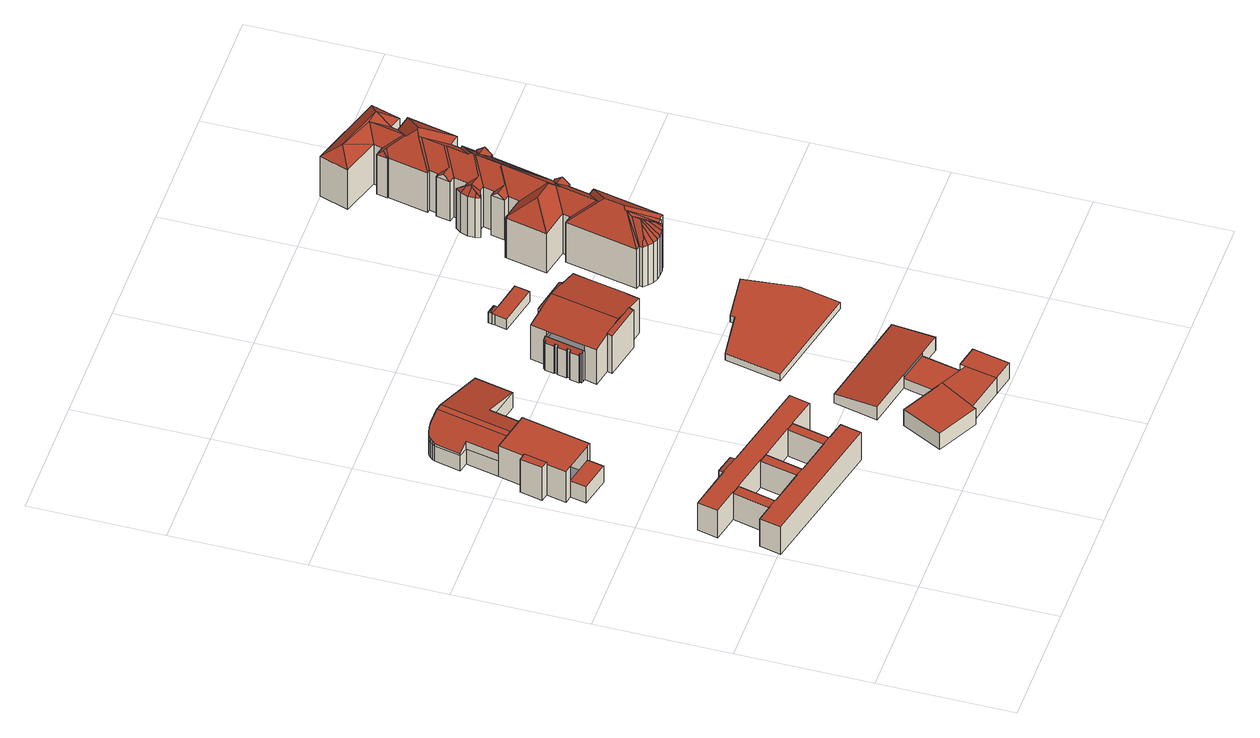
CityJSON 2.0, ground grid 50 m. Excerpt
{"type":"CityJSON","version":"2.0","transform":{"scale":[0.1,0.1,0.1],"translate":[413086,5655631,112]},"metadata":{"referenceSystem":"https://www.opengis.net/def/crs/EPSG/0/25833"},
"CityObjects":{
"building1":{"type":"Building","attributes":{"name":"Berufliches Schulzentrum für Agrarwirtschaft und Ernährung Dresden","Gemeindeschluessel":14612000,"Geometrietyp2DReferenz":"3000","function":"31001_3021","roofType":"9999"},"children":["building1-1","building1-2","building1-3","building1-4","building1-5","building1-6"]},
"building1-1":{"type":"BuildingPart","attributes":{"Dachtyp_tdc":"tdcPolyFlatRoof","Dachneigung":0,"QualitaetDacherkennung":85,"Geometrietyp2DReferenz":"3000","measuredHeight":11.97,"roofType":"1000"},"parents":["building1"],"geometry":[{"type":"MultiSurface","lod":"2","boundaries":[[[0,1,2,3]],[[1,4,5,2]],[[6,7,8,9]],[[7,6,4,1,0]],[[3,2,5,9,8]]],"semantics":{"surfaces":[{"type":"WallSurface"},{"type":"RoofSurface"},{"type":"GroundSurface"}],"values":[0,0,0,1,2]}}]},
"building1-2":{"type":"BuildingPart","attributes":{"Dachtyp_tdc":"tdcPolyFlatRoof","Dachneigung":0,"QualitaetDacherkennung":83,"Geometrietyp2DReferenz":"3000","measuredHeight":11.98,"roofType":"1000"},"parents":["building1"],"geometry":[{"type":"MultiSurface","lod":"2","boundaries":[[[10,11,12,13]],[[14,15,16,17]],[[15,14,11,10]],[[13,12,17,16]]],"semantics":{"surfaces":[{"type":"WallSurface"},{"type":"RoofSurface"},{"type":"GroundSurface"}],"values":[0,0,1,2]}}]},
"building1-3":{"type":"BuildingPart","attributes":{"Dachtyp_tdc":"tdcPolyFlatRoof","Dachneigung":0,"QualitaetDacherkennung":73,"Geometrietyp2DReferenz":"3000","measuredHeight":12.49,"roofType":"1000"},"parents":["building1"],"geometry":[{"type":"MultiSurface","lod":"2","boundaries":[[[18,19,20,21]],[[19,22,20]],[[23,24,25]],[[23,26,2,24]],[[26,27,0,3,2]],[[28,29,30,8,7]],[[29,31,13,30]],[[31,10,13]],[[32,33,34,16,15]],[[33,35,36,34]],[[35,37,38,36]],[[37,39,40,38]],[[39,41,40]],[[42,43,44]],[[42,45,46,43]],[[45,18,21,46]],[[45,42,39,37,35,33,32,31,29,28,27,26,23,19,18]],[[21,20,24,2,3,8,30,13,16,34,36,38,40,43,46]]],"semantics":{"surfaces":[{"type":"WallSurface"},{"type":"RoofSurface"},{"type":"GroundSurface"}],"values":[0,0,0,0,0,0,0,0,0,0,0,0,0,0,0,0,1,2]}}]},
"building1-4":{"type":"BuildingPart","attributes":{"Dachtyp_tdc":"tdcPolyFlatRoof","Dachneigung":0,"QualitaetDacherkennung":74,"Geometrietyp2DReferenz":"3000","measuredHeight":12.44,"roofType":"1000"},"parents":["building1"],"geometry":[{"type":"MultiSurface","lod":"2","boundaries":[[[47,48,49,12,11]],[[48,50,9,49]],[[50,6,9]],[[51,5,4]],[[51,52,53,5]],[[52,54,53]],[[55,56,57]],[[55,58,59,56]],[[58,60,61,59]],[[60,62,63,61]],[[62,64,65,63]],[[64,66,17,65]],[[66,14,17]],[[64,62,60,58,55,52,51,50,48,47,66]],[[12,49,9,5,53,56,59,61,63,65,17]]],"semantics":{"surfaces":[{"type":"WallSurface"},{"type":"RoofSurface"},{"type":"GroundSurface"}],"values":[0,0,0,0,0,0,0,0,0,0,0,0,0,1,2]}}]},
"building1-5":{"type":"BuildingPart","attributes":{"Dachtyp_tdc":"tdcPolyFlatRoof","Dachneigung":0,"QualitaetDacherkennung":86,"Geometrietyp2DReferenz":"3000","measuredHeight":11.95,"roofType":"1000"},"parents":["building1"],"geometry":[{"type":"MultiSurface","lod":"2","boundaries":[[[22,57,56,20]],[[54,25,24,53]],[[54,57,22,25]],[[24,20,56,53]]],"semantics":{"surfaces":[{"type":"WallSurface"},{"type":"RoofSurface"},{"type":"GroundSurface"}],"values":[0,0,1,2]}}]},
"building1-6":{"type":"BuildingPart","attributes":{"Dachtyp_tdc":"tdcPolyFlatRoof","Dachneigung":5.64,"QualitaetDacherkennung":64,"Geometrietyp2DReferenz":"3000","measuredHeight":12.17,"roofType":"2100"},"parents":["building1"],"geometry":[{"type":"MultiSurface","lod":"2","boundaries":[[[67,44,43,68]],[[41,69,70,40]],[[69,67,68,70]],[[69,41,44,67]],[[68,43,40,70]]],"semantics":{"surfaces":[{"type":"WallSurface"},{"type":"RoofSurface"},{"type":"GroundSurface"}],"values":[0,0,0,1,2]}}]},
"building2":{"type":"Building","attributes":{"name":"St. Joseph-Stift","Gemeindeschluessel":14612000,"Geometrietyp2DReferenz":"3000","function":"31001_3051","roofType":"9999"},"children":["building2-1","building2-2","building2-3"]},
"building2-1":{"type":"BuildingPart","attributes":{"Dachtyp_tdc":"tdcPolyFlatRoof","Dachneigung":0,"QualitaetDacherkennung":61,"Geometrietyp2DReferenz":"3000","measuredHeight":13.95,"roofType":"1000"},"parents":["building2"],"geometry":[{"type":"MultiSurface","lod":"2","boundaries":[[[71,72,73,74,75]],[[72,76,77,73]],[[78,79,80,81]],[[79,82,83,80]],[[82,84,85,83]],[[84,86,87,85]],[[88,74,73,77,81,80,83,85,87]],[[86,89,90,88,87]],[[86,84,82,79,78,76,72,71,89]]],"semantics":{"surfaces":[{"type":"WallSurface"},{"type":"GroundSurface"},{"type":"RoofSurface"}],"values":[0,0,0,0,0,0,1,0,2]}}]},
"building2-2":{"type":"BuildingPart","attributes":{"Dachtyp_tdc":"tdcPolyFlatRoof","Dachneigung":0,"QualitaetDacherkennung":59,"Geometrietyp2DReferenz":"3000","measuredHeight":7.51,"roofType":"1000"},"parents":["building2"],"geometry":[{"type":"MultiSurface","lod":"2","boundaries":[[[90,91,92,88]],[[91,93,94,92]],[[93,75,74,94]],[[75,93,91,90]],[[88,92,94,74]]],"semantics":{"surfaces":[{"type":"WallSurface"},{"type":"RoofSurface"},{"type":"GroundSurface"}],"values":[0,0,0,1,2]}}]},
"building2-3":{"type":"BuildingPart","attributes":{"Dachtyp_tdc":"tdcPolyFlatRoof","Dachneigung":0,"QualitaetDacherkennung":30,"Geometrietyp2DReferenz":"3000","measuredHeight":15.01,"roofType":"1000"},"parents":["building2"],"geometry":[{"type":"MultiSurface","lod":"2","boundaries":[[[95,96,97,77,76]],[[96,98,99,97]],[[98,100,79,80,99]],[[100,98,96,95]],[[77,97,99,80,81]]],"semantics":{"surfaces":[{"type":"WallSurface"},{"type":"RoofSurface"},{"type":"GroundSurface"}],"values":[0,0,0,1,2]}}]},
"building3":{"type":"Building","attributes":{"name":"Berufsfachschule für Gesundheits- und Krankenpflege,St. Joseph-Stift","Dachtyp_tdc":"tdcFreeFormRoof","Gemeindeschluessel":14612000,"Dachneigung":16.31,"QualitaetDacherkennung":14,"Geometrietyp2DReferenz":"3000","measuredHeight":13.89,"function":"31001_3021","roofType":"5000"},"geometry":[{"type":"Solid","lod":"2","boundaries":[[[[101,102,103,104,105]],[[105,104,106,107,108]],[[108,107,109,110]],[[110,109,111,112]],[[112,111,113,114]],[[114,113,115,116]],[[116,115,117,118]],[[118,117,119,120]],[[120,119,121,122]],[[122,121,123,124]],[[124,123,125,126]],[[126,125,127,128,129]],[[130,131,102,101]],[[132,131,130]],[[133,134,135,136,137,138,139,140,141,142,143,144,85,145,83]],[[110,112,134,133]],[[112,114,135,134]],[[114,116,136,135]],[[116,118,137,136]],[[118,120,138,137]],[[120,122,139,138]],[[122,124,140,139]],[[124,126,141,140]],[[126,129,142,141]],[[129,132,143,142]],[[132,130,144,143]],[[130,101,85,144]],[[101,105,145,85]],[[105,108,83,145]],[[108,110,133,83]],[[132,129,128,103,102,131]],[[125,123,121,119,117,115,113,111,109,107,106,127]],[[128,127,106,104,103]]]],"semantics":{"surfaces":[{"type":"WallSurface"},{"type":"GroundSurface"},{"type":"RoofSurface"}],"values":[[0,0,0,0,0,0,0,0,0,0,0,0,0,0,1,0,0,0,0,0,0,0,0,0,0,0,0,0,0,0,2,2,2]]}}]},
"building4":{"type":"Building","attributes":{"Gemeindeschluessel":14612000,"Geometrietyp2DReferenz":"3000","function":"31001_9998","roofType":"9999"},"children":["building4-1","building4-2","building4-3","building4-4","building4-5"]},
"building4-1":{"type":"BuildingPart","attributes":{"Dachtyp_tdc":"tdcPolyFlatRoof","Dachneigung":0,"QualitaetDacherkennung":83,"Geometrietyp2DReferenz":"3000","measuredHeight":7.29,"roofType":"1000"},"parents":["building4"],"geometry":[{"type":"MultiSurface","lod":"2","boundaries":[[[146,147,148,149]],[[147,150,151,148]],[[150,152,153,154,151]],[[155,146,149,156]],[[155,157,152,150,147,146]],[[149,148,151,154,158,156]]],"semantics":{"surfaces":[{"type":"WallSurface"},{"type":"RoofSurface"},{"type":"GroundSurface"}],"values":[0,0,0,0,1,2]}}]},
"building4-2":{"type":"BuildingPart","attributes":{"Dachtyp_tdc":"tdcPolyFlatRoof","Dachneigung":0,"QualitaetDacherkennung":63,"Geometrietyp2DReferenz":"3000","measuredHeight":4.46,"roofType":"1000"},"parents":["building4"],"geometry":[{"type":"MultiSurface","lod":"2","boundaries":[[[153,159,160,154]],[[161,162,163,164]],[[162,161,159,153,165,166]],[[167,158,154,160,164,163]]],"semantics":{"surfaces":[{"type":"WallSurface"},{"type":"RoofSurface"},{"type":"GroundSurface"}],"values":[0,0,1,2]}}]},
"building4-3":{"type":"BuildingPart","attributes":{"Dachtyp_tdc":"tdcPolyFlatRoof","Dachneigung":6.2,"QualitaetDacherkennung":85,"Geometrietyp2DReferenz":"3000","measuredHeight":6.01,"roofType":"2100"},"parents":["building4"],"geometry":[{"type":"MultiSurface","lod":"2","boundaries":[[[168,160,159]],[[168,169,170,160]],[[169,171,172,170]],[[171,173,174,172]],[[173,175,176,174]],[[175,177,164,176]],[[177,161,164]],[[175,173,171,169,168,177]],[[160,170,172,174,176,164]]],"semantics":{"surfaces":[{"type":"WallSurface"},{"type":"RoofSurface"},{"type":"GroundSurface"}],"values":[0,0,0,0,0,0,0,1,2]}}]},
"building4-4":{"type":"BuildingPart","attributes":{"Dachtyp_tdc":"tdcPolyFlatRoof","Dachneigung":0,"QualitaetDacherkennung":85,"Geometrietyp2DReferenz":"3000","measuredHeight":7.35,"roofType":"1000"},"parents":["building4"],"geometry":[{"type":"MultiSurface","lod":"2","boundaries":[[[155,156,178,179]],[[157,155,179,180]],[[167,178,156,158]]],"semantics":{"surfaces":[{"type":"WallSurface"},{"type":"RoofSurface"},{"type":"GroundSurface"}],"values":[0,1,2]}}]},
"building4-5":{"type":"BuildingPart","attributes":{"Dachtyp_tdc":"tdcPolyFlatRoof","Dachneigung":0,"QualitaetDacherkennung":83,"Geometrietyp2DReferenz":"3000","measuredHeight":7.27,"roofType":"1000"},"parents":["building4"],"geometry":[{"type":"MultiSurface","lod":"2","boundaries":[[[181,182,183,163,162]],[[182,184,185,183]],[[184,179,178,185]],[[179,184,182,181,180]],[[163,183,185,178,167]]],"semantics":{"surfaces":[{"type":"WallSurface"},{"type":"RoofSurface"},{"type":"GroundSurface"}],"values":[0,0,0,1,2]}}]},
"building5":{"type":"Building","attributes":{"name":"St. Joseph-Stift","Gemeindeschluessel":14612000,"Geometrietyp2DReferenz":"3000","function":"31001_3051","roofType":"9999"},"children":["building5-1","building5-2","building5-3","building5-4","building5-5"]},
"building5-1":{"type":"BuildingPart","attributes":{"Dachtyp_tdc":"tdcFreeFormRoof","Dachneigung":51.73,"QualitaetDacherkennung":20,"Geometrietyp2DReferenz":"3000","measuredHeight":14.14,"roofType":"5000"},"parents":["building5"],"geometry":[{"type":"MultiSurface","lod":"2","boundaries":[[[186,187,188,189]],[[187,190,191,188]],[[190,192,193,191]],[[192,194,195,193]],[[194,196,197,195]],[[196,198,199,197]],[[198,200,201,199]],[[200,202,203,201]],[[202,204,205,203]],[[204,206,207,205]],[[206,208,209,207]],[[208,210,211,209]],[[210,212,213,211]],[[212,214,213]],[[215,216,217,218]],[[216,219,220,217]],[[219,221,222,220]],[[221,186,189,222]],[[216,215,214,212,210]],[[210,208,206,204,202,200,198,196,194,192,190,187,186,221,219,216]],[[189,188,191,193,195,197,199,201,203,205,207,209,211,213,218,217,220,222]]],"semantics":{"surfaces":[{"type":"WallSurface"},{"type":"RoofSurface"},{"type":"GroundSurface"}],"values":[0,0,0,0,0,0,0,0,0,0,0,0,0,0,0,0,0,0,1,1,2]}}]},
"building5-2":{"type":"BuildingPart","attributes":{"Dachtyp_tdc":"tdcPolyFlatRoof","Dachneigung":15.04,"QualitaetDacherkennung":47,"Geometrietyp2DReferenz":"3000","measuredHeight":17.51,"roofType":"2100"},"parents":["building5"],"geometry":[{"type":"MultiSurface","lod":"2","boundaries":[[[223,224,225]],[[223,226,227,224]],[[226,228,229,227]],[[228,230,231,232,229]],[[228,226,223,233,234,235,230]],[[232,236,224,227,229]]],"semantics":{"surfaces":[{"type":"WallSurface"},{"type":"RoofSurface"},{"type":"GroundSurface"}],"values":[0,0,0,0,1,2]}}]},
"building5-3":{"type":"BuildingPart","attributes":{"Dachtyp_tdc":"tdcGableRoof","Dachneigung":10,"QualitaetDacherkennung":48,"Geometrietyp2DReferenz":"3000","measuredHeight":18.33,"roofType":"3100"},"parents":["building5"],"geometry":[{"type":"MultiSurface","lod":"2","boundaries":[[[237,238,218,239]],[[238,215,218]],[[240,213,214]],[[240,241,242,213]],[[241,243,244,242]],[[245,246,247,248]],[[246,249,250,247]],[[249,251,250]],[[252,253,254]],[[252,255,256,253]],[[255,225,224,256]],[[231,237,239,232]],[[257,233,225,255,252,249,246,245,258,259]],[[259,260,243,241,240,238,237,231,235,257]],[[239,218,213,242,244,261,248,247,250,253,256,224,236,232]]],"semantics":{"surfaces":[{"type":"WallSurface"},{"type":"RoofSurface"},{"type":"GroundSurface"}],"values":[0,0,0,0,0,0,0,0,0,0,0,0,1,1,2]}}]},
"building5-4":{"type":"BuildingPart","attributes":{"Dachtyp_tdc":"tdcPolyFlatRoof","Dachneigung":0,"QualitaetDacherkennung":42,"Geometrietyp2DReferenz":"3000","measuredHeight":13.03,"roofType":"1000"},"parents":["building5"],"geometry":[{"type":"MultiSurface","lod":"2","boundaries":[[[251,262,263,250]],[[262,264,265,263]],[[264,266,267,265]],[[266,268,269,267]],[[268,270,271,269]],[[270,272,273,271]],[[272,274,275,273]],[[274,276,277,275]],[[276,278,279,277]],[[278,280,281,279]],[[280,282,283,281]],[[282,284,285,283]],[[284,286,287,285]],[[286,288,289,287]],[[288,254,253,289]],[[254,288,286,284,282,280,278,276,274,272,270,268,266,264,262,251]],[[263,265,267,269,271,273,275,277,279,281,283,285,287,289,253,250]]],"semantics":{"surfaces":[{"type":"WallSurface"},{"type":"RoofSurface"},{"type":"GroundSurface"}],"values":[0,0,0,0,0,0,0,0,0,0,0,0,0,0,0,1,2]}}]},
"building5-5":{"type":"BuildingPart","attributes":{"Dachtyp_tdc":"tdcPolyFlatRoof","Dachneigung":17.42,"QualitaetDacherkennung":28,"Geometrietyp2DReferenz":"3000","measuredHeight":17.35,"roofType":"2100"},"parents":["building5"],"geometry":[{"type":"MultiSurface","lod":"2","boundaries":[[[290,291,245,248,292]],[[293,244,243]],[[293,294,295,244]],[[294,290,292,295]],[[294,293,260,296,258,291,290]],[[292,248,261,244,295]]],"semantics":{"surfaces":[{"type":"WallSurface"},{"type":"RoofSurface"},{"type":"GroundSurface"}],"values":[0,0,0,0,1,2]}}]},
"building6":{"type":"Building","attributes":{"Dachtyp_tdc":"tdcPolyFlatRoof","Gemeindeschluessel":14612000,"Dachneigung":0,"QualitaetDacherkennung":0,"Geometrietyp2DReferenz":"3000","BezugspunktDach":"2000","measuredHeight":3,"function":"31001_9998"},"geometry":[{"type":"MultiSurface","lod":"2","boundaries":[[[297,298,299,300,301,302,303]],[[303,302,304,305]],[[302,301,306,304]],[[301,300,307,306]],[[300,299,308,307]],[[299,298,309,308]],[[298,297,310,309]],[[297,303,305,310]],[[305,304,306,307,308,309,310]]],"semantics":{"surfaces":[{"type":"RoofSurface"},{"type":"WallSurface"},{"type":"GroundSurface"}],"values":[0,1,1,1,1,1,1,1,2]}}]},
"building7":{"type":"Building","attributes":{"name":"St. Joseph-Stift","Gemeindeschluessel":14612000,"Geometrietyp2DReferenz":"3000","function":"31001_3051","roofType":"9999"},"children":["building7-1","building7-2"]},
"building7-1":{"type":"BuildingPart","attributes":{"Dachtyp_tdc":"tdcFreeFormRoof","Dachneigung":29.59,"QualitaetDacherkennung":19,"Geometrietyp2DReferenz":"3000","measuredHeight":5.14,"roofType":"5000"},"parents":["building7"],"geometry":[{"type":"MultiSurface","lod":"2","boundaries":[[[311,312,313,314]],[[311,315,316,312]],[[315,317,318,316]],[[319,317,315]],[[320,319,315,311]],[[320,311,314]],[[319,320,314,317]],[[313,312,316,318]]],"semantics":{"surfaces":[{"type":"WallSurface"},{"type":"RoofSurface"},{"type":"GroundSurface"}],"values":[0,0,0,1,1,1,1,2]}}]},
"building7-2":{"type":"BuildingPart","attributes":{"Dachtyp_tdc":"tdcPolyFlatRoof","Dachneigung":0,"QualitaetDacherkennung":71,"Geometrietyp2DReferenz":"3000","measuredHeight":4.73,"roofType":"1000"},"parents":["building7"],"geometry":[{"type":"MultiSurface","lod":"2","boundaries":[[[321,322,323,324]],[[322,325,326,323]],[[325,327,328,326]],[[327,314,313,328]],[[317,321,324,318]],[[317,314,327,325,322,321]],[[324,323,326,328,313,318]]],"semantics":{"surfaces":[{"type":"WallSurface"},{"type":"RoofSurface"},{"type":"GroundSurface"}],"values":[0,0,0,0,0,1,2]}}]},
"building8":{"type":"Building","attributes":{"name":"St. Joseph-Stift","Dachtyp_tdc":"tdcFreeFormRoof","Gemeindeschluessel":14612000,"Dachneigung":39.41,"QualitaetDacherkennung":6,"Geometrietyp2DReferenz":"3000","measuredHeight":25.97,"function":"31001_3051","roofType":"5000"},"geometry":[{"type":"Solid","lod":"2","boundaries":[[[[329,330,331,332]],[[330,333,334,331]],[[333,335,336,334]],[[335,337,338,336]],[[337,339,340,338]],[[339,341,342,340]],[[341,343,344,342]],[[345,346,341,339]],[[347,345,339,337]],[[348,349,347,337,335]],[[350,348,335,333]],[[351,350,333,330]],[[351,330,329]],[[352,349,348,350,351,329,353]],[[354,353,355]],[[354,352,353]],[[354,356,352]],[[356,354,357]],[[358,354,355,359]],[[360,358,359,361]],[[362,360,361,363]],[[364,362,363,365]],[[366,367,368,369,364,365,370]],[[371,372,373]],[[374,375,376]],[[372,375,374]],[[372,371,375]],[[374,377,378]],[[372,374,378,379]],[[372,379,373]],[[380,375,371,381]],[[382,383,384,380,381,385]],[[382,385,386]],[[383,382,386,387]],[[388,389,390,391,384,383,387,392]],[[393,388,392,394]],[[395,396,393,394,397]],[[398,395,397,399]],[[398,399,400]],[[401,396,395,398,400,402]],[[403,404,405,406,401,402,407]],[[408,409,403,407,410]],[[411,412,408,410,413]],[[411,413,414]],[[415,412,411,414,416]],[[417,415,416,418]],[[417,418,419]],[[343,356,420,344]],[[356,357,421,420]],[[357,422,423,421]],[[422,424,425,423]],[[424,426,427,425]],[[426,428,429,427]],[[430,431,432,433]],[[434,435,436,437]],[[435,438,439,436]],[[438,430,433,439]],[[431,440,441,432]],[[440,442,443,441]],[[442,370,444,443]],[[370,365,445,444]],[[365,363,446,445]],[[363,361,447,446]],[[361,359,448,447]],[[359,355,449,448]],[[355,353,450,449]],[[353,329,332,450]],[[451,366,370,442]],[[451,442,440]],[[452,367,366,451,440,431]],[[453,454,455]],[[454,453,456]],[[457,458,434]],[[458,459,431]],[[457,459,458]],[[405,459,457]],[[459,405,404]],[[430,458,431]],[[455,431,459]],[[454,431,455]],[[431,454,452]],[[460,458,430,438]],[[460,438,435]],[[458,460,435,434]],[[406,405,457,461]],[[389,388,393,396,401,406,461,462]],[[463,390,389,462,464]],[[463,464,465]],[[391,390,463,465,466]],[[375,380,384,391,466,376]],[[374,376,377]],[[467,468,469,470]],[[428,471,472,429]],[[471,473,474,472]],[[473,467,470,474]],[[468,475,476,469]],[[475,477,478,476]],[[477,479,480,478]],[[479,481,482,480]],[[481,483,484,482]],[[483,419,485,484]],[[419,418,486,485]],[[418,416,487,486]],[[416,414,488,487]],[[414,413,489,488]],[[413,410,490,489]],[[410,407,491,490]],[[407,402,492,491]],[[402,400,493,492]],[[400,399,494,493]],[[392,387,495,496]],[[399,397,497,494]],[[397,394,498,497]],[[394,392,496,498]],[[387,386,499,495]],[[386,385,500,499]],[[385,381,501,500]],[[381,371,502,501]],[[371,373,503,502]],[[373,379,504,503]],[[379,378,505,504]],[[378,377,506,505]],[[377,376,507,506]],[[376,466,508,507]],[[466,465,509,508]],[[465,464,510,509]],[[464,462,511,510]],[[462,461,512,511]],[[461,457,513,512]],[[457,434,437,513]],[[409,408,412,415,417,419,483]],[[459,404,403,409,483,481]],[[514,515,455,459,481,479]],[[516,514,479,477]],[[516,477,475]],[[515,514,516,475,468]],[[453,455,515,468,467]],[[517,518,456,453,467,473]],[[517,473,471]],[[518,517,471,428]],[[454,456,518,428,426]],[[368,367,452,454,426,424]],[[369,368,424,422]],[[354,358,360,362,364,369,422,357]],[[346,345,347,349,352,356,343]],[[346,343,341]],[[344,420,421,423,425,427,429,472,474,470,469,476,478,480,482,484,485,486,487,488,489,490,491,492,493,494,497,498,496,495,499,500,501,502,503,504,505,506,507,508,509,510,511,512,513,437,436,439,433,432,441,443,444,445,446,447,448,449,450,332,331,334,336,338,340,342]]]],"semantics":{"surfaces":[{"type":"WallSurface"},{"type":"RoofSurface"},{"type":"GroundSurface"}],"values":[[0,0,0,0,0,0,0,1,1,1,1,1,1,1,1,1,1,1,1,1,1,1,1,1,1,1,1,1,1,1,1,1,1,1,1,1,1,1,0,1,1,1,1,1,1,1,1,0,0,0,0,0,0,0,0,0,0,0,0,0,0,0,0,0,0,0,0,1,0,1,1,1,1,1,1,1,1,1,1,1,1,1,0,1,1,1,1,1,1,1,1,0,0,0,0,0,0,0,0,0,0,0,0,0,0,0,0,0,0,0,0,0,0,0,0,0,0,0,0,0,0,0,0,0,0,0,0,0,0,0,1,1,1,1,0,1,1,1,1,1,1,1,1,1,1,1,2]]}}]}
},
"vertices":[
[339,643,136],[339,642,136],[339,642,16],[339,643,16],[306,503,136],[306,503,16],[271,512,136],[303,651,136],[303,651,16],[271,512,16],
[162,684,136],[130,545,136],[130,545,16],[162,684,16],[91,554,136],[124,693,136],[124,693,16],[91,554,16],
[622,576,141],[514,601,141],[514,601,16],[622,576,16],[514,601,136],[478,610,141],[478,610,16],[478,610,136],[339,642,141],[339,643,141],[303,651,141],[303,652,141],[303,652,16],[162,684,141],[124,693,141],[124,694,141],[124,694,16],[21,717,141],[21,717,16],[38,793,141],[38,793,16],[212,753,141],[212,753,16],[212,753,138],[287,735,141],[287,735,16],[287,735,138],[640,653,141],[640,653,16],
[130,545,141],[130,544,141],[130,544,16],[271,512,141],[306,503,141],[445,471,141],[445,471,16],[445,471,136],[482,462,141],[482,462,16],[482,462,136],[552,446,141],[552,446,16],[534,367,141],[534,367,16],[5,489,141],[5,489,16],[23,569,141],[23,569,16],[91,554,141],
[292,755,136],[292,755,16],[217,773,136],[217,773,16],
[63,1249,161],[34,1255,161],[34,1255,21],[63,1249,21],[63,1249,96],[50,1329,161],[50,1329,21],[67,1407,161],[68,1413,161],[68,1413,21],[67,1407,21],[90,1511,161],[90,1511,21],[249,1476,161],[249,1476,21],[192,1220,161],[192,1220,21],[179,1223,21],[179,1223,161],[179,1223,96],
[166,1163,96],[166,1163,21],[50,1189,96],[50,1189,21],
[50,1329,171],[20,1336,171],[20,1336,21],[38,1419,171],[38,1419,21],[68,1413,171],
[249,1476,91],[249,1476,137],[173,1493,160],[169,1493,160],[169,1493,91],[146,1499,160],[90,1511,124],[90,1511,91],[117,1634,124],[117,1634,91],[78,1643,99],[78,1643,91],[100,1739,100],[100,1739,91],[106,1749,102],[106,1749,91],[113,1757,105],[113,1757,91],[122,1765,109],[122,1765,91],[132,1770,115],[132,1770,91],[148,1774,124],[148,1774,91],[164,1773,134],[164,1773,91],[205,1764,160],[232,1758,160],[461,1707,91],[276,1599,91],[276,1599,137],[430,1565,91],[117,1634,21],[78,1643,21],[100,1739,21],[106,1749,21],[113,1757,21],[122,1765,21],[132,1770,21],[148,1774,21],[164,1773,21],[461,1707,21],[430,1565,21],[276,1599,21],[169,1493,21],
[805,47,98],[651,127,98],[651,127,25],[805,47,25],[730,277,98],[730,277,25],[878,201,98],[878,201,69],[878,201,25],[812,59,98],[812,59,25],[895,192,98],[895,192,25],
[907,332,69],[907,332,25],[1032,304,69],[1001,162,69],[1001,162,25],[1032,304,25],[895,192,69],[996,140,69],[996,140,25],
[907,332,85],[730,371,85],[730,371,25],[766,535,67],[766,535,25],[1154,450,67],[1154,450,25],[1118,285,85],[1118,285,25],[1032,304,85],
[971,24,25],[971,24,98],[996,140,98],
[1001,162,98],[1086,143,98],[1086,143,25],[1056,5,98],[1056,5,25],
[631,1393,129],[638,1428,129],[638,1428,5],[631,1393,5],[643,1427,136],[643,1427,5],[646,1439,136],[646,1439,5],[641,1440,129],[641,1440,5],[648,1475,129],[648,1475,5],[653,1474,136],[653,1474,5],[656,1486,136],[656,1486,5],[651,1487,129],[651,1487,5],[659,1522,129],[659,1522,5],[663,1521,136],[663,1521,5],[665,1528,136],[665,1528,5],[673,1526,147],[673,1526,5],[682,1525,136],[682,1525,5],[682,1525,135],[651,1380,136],[642,1382,147],[642,1382,5],[651,1380,5],[634,1384,136],[634,1384,5],[636,1392,136],[636,1392,5],
[857,1286,180],[857,1286,5],[857,1286,176],[853,1269,176],[853,1269,5],[708,1300,176],[708,1300,5],[712,1318,180],[712,1318,175],[712,1318,5],[830,1292,180],[785,1302,180],[739,1312,180],[785,1302,5],
[641,1333,163],[651,1380,163],[641,1333,5],[682,1525,163],[695,1584,163],[695,1584,5],[765,1569,175],[765,1569,5],[910,1538,176],[981,1522,163],[981,1522,5],[910,1538,5],[969,1463,163],[969,1463,5],[969,1463,136],[938,1319,163],[938,1319,5],[938,1319,136],[927,1271,163],[927,1271,5],[785,1302,189],[893,1542,179],[838,1553,189],[784,1565,179],[838,1553,5],
[986,1460,136],[986,1460,5],[984,1452,136],[984,1452,5],[989,1451,136],[989,1451,5],[981,1416,136],[981,1416,5],[977,1417,136],[977,1417,5],[974,1405,136],[974,1405,5],[979,1404,136],[979,1404,5],[971,1369,136],[971,1369,5],[966,1370,136],[966,1370,5],[963,1358,136],[963,1358,5],[968,1357,136],[968,1357,5],[961,1322,136],[961,1322,5],[957,1323,136],[957,1323,5],[955,1315,136],[955,1315,5],
[913,1549,175],[910,1538,179],[913,1549,5],[765,1569,179],[768,1580,175],[768,1580,5],[838,1553,179],
[869,951,50],[823,742,50],[1225,654,50],[1259,808,50],[1236,1011,50],[1055,990,50],[1051,972,50],[1055,990,20],[1051,972,20],[1236,1011,20],[1259,808,20],[1225,654,20],[823,742,20],[869,951,20],
[809,1768,70],[809,1768,23],[806,1755,23],[806,1755,70],[846,1760,70],[846,1760,23],[843,1746,70],[843,1746,23],[841,1754,74],[814,1760,74],
[961,1721,70],[948,1664,70],[948,1664,23],[961,1721,23],[793,1698,70],[793,1698,23],[803,1741,70],[803,1741,23],
[1285,1301,182],[1273,1296,182],[1273,1296,1],[1285,1301,1],[1252,1290,182],[1252,1290,1],[1227,1289,182],[1227,1289,1],[1206,1293,182],[1206,1293,1],[1186,1301,182],[1186,1301,1],[1168,1314,182],[1168,1314,1],[1153,1329,182],[1153,1329,1],[1212,1349,225],[1189,1339,209],[1226,1356,235],[1232,1352,233],[1228,1358,237],[1245,1337,220],[1265,1318,201],[1236,1394,237],[1288,1314,182],[1240,1412,252],[1306,1310,182],[1156,1342,182],[1139,1346,182],[1241,1418,252],[1307,1316,182],[1253,1425,260],[1327,1312,182],[1269,1499,260],[1383,1572,182],[1258,1516,248],[1354,1579,182],[1349,1692,205],[1306,1664,235],[1277,1530,235],[1258,1517,248],[1371,1658,182],[1376,2347,182],[1297,2432,229],[1230,2393,182],[1488,2372,229],[1438,2382,224],[1476,2316,182],[1526,2301,182],[1560,2410,182],[1265,2502,182],[1408,2251,225],[1368,2314,182],[1338,2299,199],[1352,2296,199],[1389,2239,238],[1332,2322,182],[1323,2281,182],[1327,2280,182],[1391,2192,248],[1391,2193,248],[1409,2204,260],[1388,2236,238],[1295,2131,182],[1395,2185,243],[1307,2129,182],[1320,2063,203],[1377,2100,243],[1299,2095,182],[1280,2072,203],[1286,2098,182],[1275,2046,182],[1382,2093,238],[1299,2041,182],[1306,1954,204],[1365,1991,244],[1367,2001,244],[1363,2008,239],[1286,1988,182],[1259,1965,206],[1260,1965,205],[1273,1992,182],[1250,1984,199],[1255,1966,207],[1248,2016,182],[1231,1995,182],[1251,1963,205],[1222,1967,182],[1239,1945,195],[1222,1942,182],[1228,1924,182],[1156,1342,1],[1139,1346,1],[1196,1614,182],[1196,1614,1],[1227,1607,182],[1227,1607,1],[1233,1635,182],[1233,1635,1],[1124,1658,182],[1124,1658,1],[1434,1952,182],[1382,1714,182],[1382,1714,1],[1434,1952,1],[1446,2008,182],[1456,2006,182],[1456,2006,1],[1446,2008,1],[1444,1950,182],[1444,1950,1],[1392,1712,182],[1392,1712,1],[1380,1656,182],[1380,1656,1],[1371,1658,1],[1354,1579,1],[1383,1572,1],[1327,1312,1],[1307,1316,1],[1306,1310,1],[1288,1314,1],[1386,1684,205],[1305,1666,234],[1308,1711,240],[1309,1684,234],[1346,1886,241],[1297,1704,248],[1457,2060,182],[1412,1986,205],[1368,1986,241],[1450,1978,205],[1446,2062,182],[1453,2097,182],[1422,2202,260],[1496,2088,182],[1537,2276,182],[1470,2290,182],[1253,1796,182],[1262,1837,182],[1262,1837,1],[1253,1796,1],[1156,1810,182],[1156,1810,1],[1158,1816,182],[1158,1816,1],[1239,1842,182],[1239,1842,1],[1250,1894,182],[1250,1894,1],[1272,1889,182],[1272,1889,1],[1282,1931,182],[1282,1931,1],[1262,1936,182],[1262,1936,1],[1228,1924,1],[1222,1942,1],[1222,1967,1],[1231,1995,1],[1248,2016,1],[1273,1992,1],[1286,1988,1],[1299,2041,1],[1275,2046,1],[1286,2098,1],[1327,2280,1],[1295,2131,1],[1299,2095,1],[1307,2129,1],[1323,2281,1],[1332,2322,1],[1368,2314,1],[1376,2347,1],[1230,2393,1],[1265,2502,1],[1560,2410,1],[1526,2301,1],[1476,2316,1],[1470,2290,1],[1537,2276,1],[1496,2088,1],[1453,2097,1],[1446,2062,1],[1457,2060,1],[1293,1857,204],[1341,1887,237],[1244,1868,203],[1162,1809,186],[1220,1720,248]
]}
